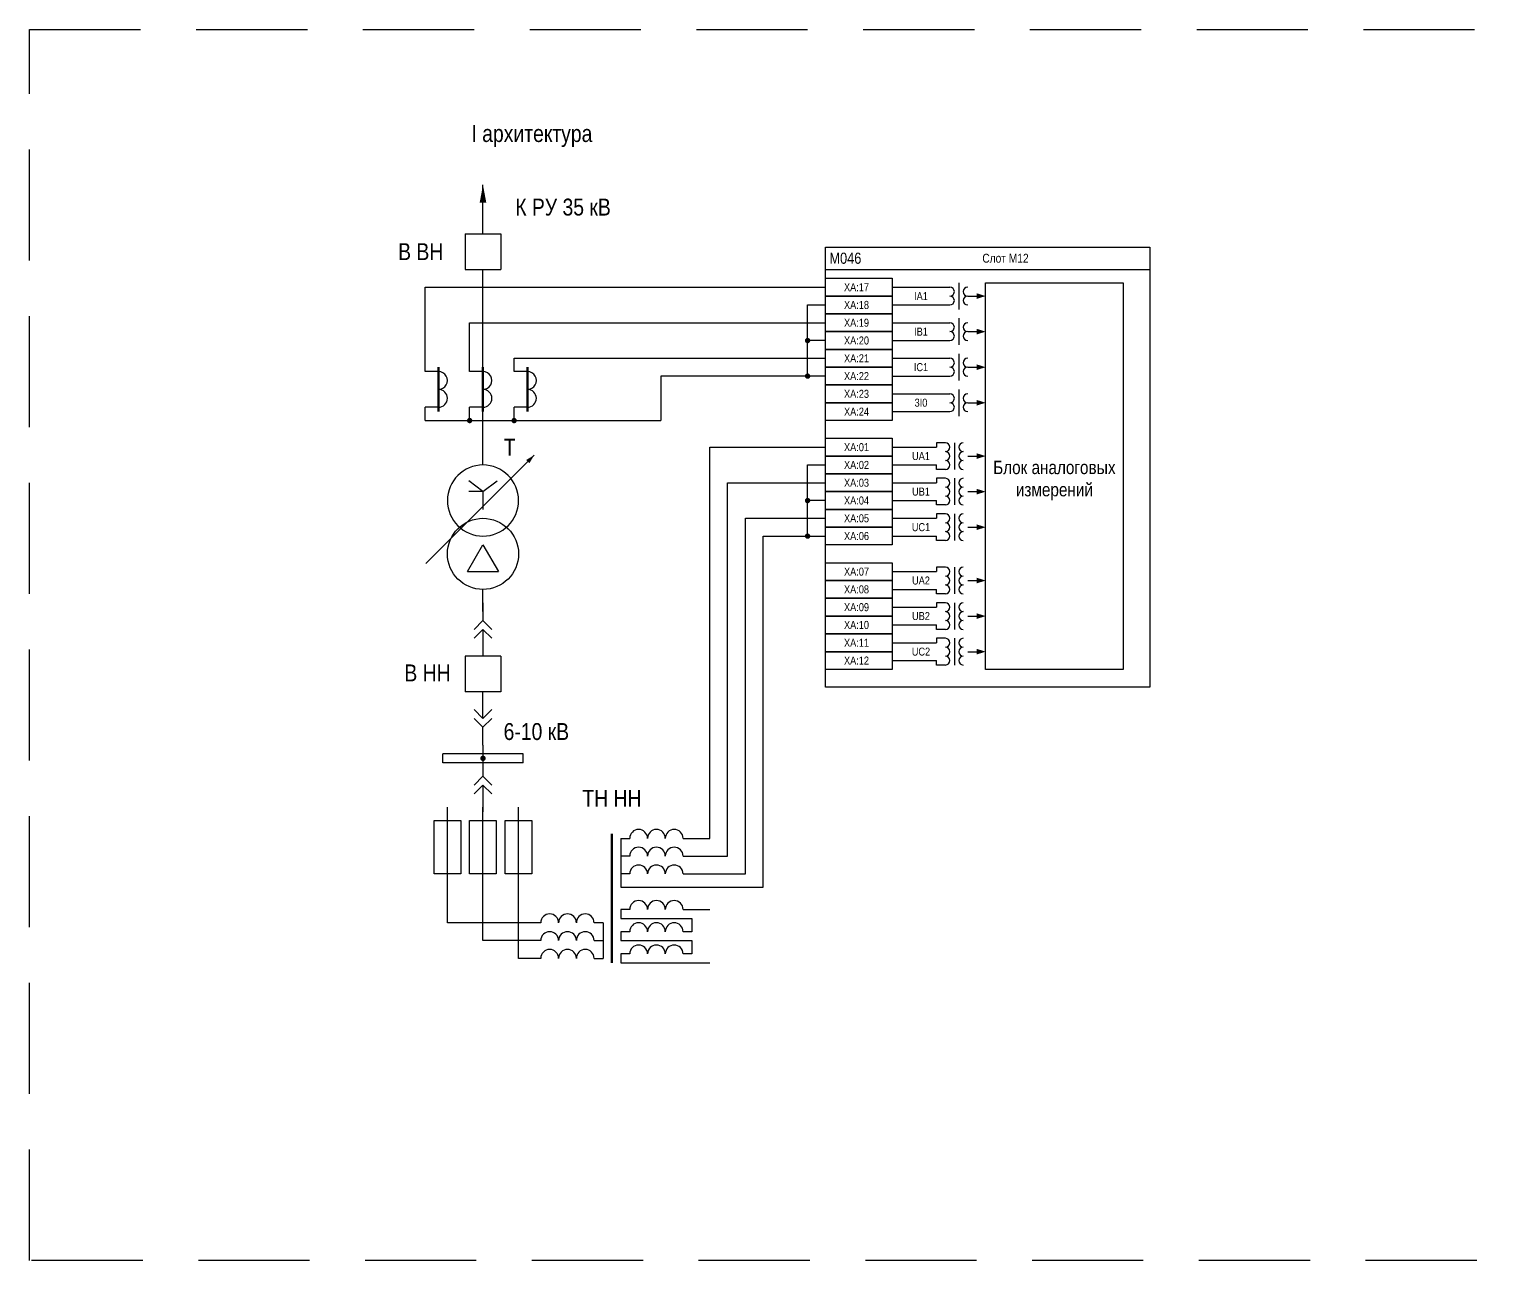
# Model space of a CAD drawing. Header units: millimetres. Extents: x 1657 to 8204, y -558 to 594.
# Drawn here: x 7541 to 7871.8, y -196 to 81 of the extents above; entities that cross this region are included whole.
import ezdxf
from ezdxf.enums import TextEntityAlignment as Align

# ---------------------------------------------------------------- set-up
doc = ezdxf.new("R2010")
doc.units = ezdxf.units.MM
doc.linetypes.add('штриховая2', pattern=[0.375, 0.25, -0.125])
for name, color, linetype, lineweight in [('_ОРЗ_0.3', 7, 'Continuous', 30), ('TEXT', 7, 'Continuous', 25), ('Толстая', 7, 'Continuous', 53), ('Тонкая', 7, 'Continuous', 13)]:
    doc.layers.add(name, color=color, linetype=linetype, lineweight=lineweight)
doc.layers.add('Основная', color=7, linetype='Continuous')
doc.styles.add('1.8_Gost_RD', font='ARIALN.TTF', dxfattribs={"height": 1.8})
doc.styles.add('2.5_Gost_RD', font='ARIALN.TTF', dxfattribs={"height": 2.5})
doc.styles.add('2.5_ISOCPEUR', font='isocpeur.ttf', dxfattribs={"width": 0.9, "height": 2.5})
doc.styles.add('Narrow', font='ARIALN.TTF')
doc.styles.add('Вывод', font='ARIALN.TTF', dxfattribs={"height": 2.5})
doc.styles.add('Компонент', font='ARIALN.TTF', dxfattribs={"height": 3.5})

# ---------------------------------------------------------------- blocks, each defined once
blk = doc.blocks.new('*U195')
at = {"layer": 'Основная', "ltscale": 0.25}
for p, q in [((2, 2), (0, 0)), ((0, 0), (2, -2))]:
    blk.add_line(p, q, dxfattribs=at)
blk = doc.blocks.new('*U228')
at = {"layer": 'Основная', "color": 0}
for p, q in [((0, 6), (0, 2)), ((0, 0), (0, -6))]:
    blk.add_line(p, q, dxfattribs=at)
at = {"ltscale": 0.25, "xscale": -1, "rotation": 90}
for p in [(0, 2), (0, 0)]:
    blk.add_blockref('*U195', p, dxfattribs=at)
at = {"layer": 'Основная'}
for tag, height, style, p in [('ОУ2', 3.5, 'Компонент', (-5, 6)), ('В2', 2.5, 'Вывод', (3, 6)), ('ОУ1', 3.5, 'Компонент', (-5, -6)), ('В1', 2.5, 'Вывод', (3, -6))]:
    blk.add_attdef(tag, text='', height=height, dxfattribs=dict(at, style=style)).set_placement(p, align=Align.MIDDLE_CENTER)
blk = doc.blocks.new('*U223')
at = {"layer": 'Основная'}
for p, q in [((0, 0), (-8, 0)), ((-8, -8), (-8, 0)), ((0, -8), (0, 0)), ((0, -8), (-8, -8))]:
    blk.add_line(p, q, dxfattribs=at)
at = {"layer": 'Основная', "style": '2.5_ISOCPEUR'}
blk.add_attdef('ОУ', text='', height=2.5, dxfattribs=at).set_placement((-15, -3), align=Align.MIDDLE_CENTER)
blk = doc.blocks.new('*U224')
at = {"layer": 'Основная', "color": 0}
for p, q in [((0, 0), (0, 6)), ((0, -6), (0, -2))]:
    blk.add_line(p, q, dxfattribs=at)
at = {"ltscale": 0.25, "rotation": 89.99999999999999}
for p in [(0, 0), (0, -2)]:
    blk.add_blockref('*U195', p, dxfattribs=at)
at = {"layer": 'Основная'}
for tag, height, style, p in [('ОУ1', 3.5, 'Компонент', (-5, 6)), ('В1', 2.5, 'Вывод', (3, 6)), ('ОУ2', 3.5, 'Компонент', (-5, -6)), ('В2', 2.5, 'Вывод', (3, -6))]:
    blk.add_attdef(tag, text='', height=height, dxfattribs=dict(at, style=style)).set_placement(p, align=Align.MIDDLE_CENTER)
blk = doc.blocks.new('*U225')
at = {"layer": 'Основная'}
for p, q in [((0, 0), (-8, 0)), ((-8, -8), (-8, 0)), ((0, -8), (0, 0)), ((0, -8), (-8, -8))]:
    blk.add_line(p, q, dxfattribs=at)
at = {"layer": 'Основная', "style": '2.5_ISOCPEUR'}
blk.add_attdef('ОУ', text='', height=2.5, dxfattribs=at).set_placement((-15, -3), align=Align.MIDDLE_CENTER)
blk = doc.blocks.new('*U226')
at = {"ltscale": 0.25}
for p, q in [((3, 7), (3, 4)), ((0, 4), (3, 4)), ((0, -4), (3, -4)), ((3, -4), (3, -7))]:
    blk.add_line(p, q, dxfattribs=at)
for centre, major_axis, start_param, end_param in [((0, 2), (0, -2), 3.141593, 6.283185), ((0, -2), (-2, 0), 4.712389, 7.853982)]:
    blk.add_ellipse(centre, major_axis=major_axis, ratio=1, start_param=start_param, end_param=end_param, dxfattribs=at)
at = {"layer": 'Основная', "color": 0, "lineweight": 50}
blk.add_line((0, -5), (0, 5), dxfattribs=at)
at = {"layer": 'Основная', "style": '2.5_ISOCPEUR'}
for tag, p in [('В1', (5, 6)), ('ОУ', (-6, 0)), ('В2', (5, -6))]:
    blk.add_attdef(tag, text='', height=2.5, dxfattribs=at).set_placement(p, align=Align.MIDDLE_CENTER)
blk = doc.blocks.new('*U227')
at = {"layer": 'Основная', "color": 0}
for p, q in [((0, 0), (18, 0)), ((0, -2), (0, 0)), ((18, -2), (18, 0)), ((0, -2), (18, -2))]:
    blk.add_line(p, q, dxfattribs=at)
at = {"layer": 'Основная', "style": '2.5_ISOCPEUR'}
blk.add_attdef('ОШ', text='', height=2.5, dxfattribs=at).set_placement((6, 4), align=Align.MIDDLE_CENTER)
blk = doc.blocks.new('*U221')
at = {"ltscale": 0.25}
for p, q in [((3, 7), (3, 4)), ((0, 4), (3, 4)), ((0, -4), (3, -4)), ((3, -4), (3, -7))]:
    blk.add_line(p, q, dxfattribs=at)
for centre, major_axis, start_param, end_param in [((0, 2), (0, -2), 3.141593, 6.283185), ((0, -2), (-2, 0), 4.712389, 7.853982)]:
    blk.add_ellipse(centre, major_axis=major_axis, ratio=1, start_param=start_param, end_param=end_param, dxfattribs=at)
at = {"layer": 'Основная', "color": 0, "lineweight": 50}
blk.add_line((0, -5), (0, 5), dxfattribs=at)
at = {"layer": 'Основная', "style": '2.5_ISOCPEUR'}
for tag, p in [('В1', (5, 6)), ('ОУ', (-6, 0)), ('В2', (5, -6))]:
    blk.add_attdef(tag, text='', height=2.5, dxfattribs=at).set_placement(p, align=Align.MIDDLE_CENTER)
blk = doc.blocks.new('*U222')
at = {"ltscale": 0.25}
for p, q in [((3, 7), (3, 4)), ((0, 4), (3, 4)), ((0, -4), (3, -4)), ((3, -4), (3, -7))]:
    blk.add_line(p, q, dxfattribs=at)
for centre, major_axis, start_param, end_param in [((0, 2), (0, -2), 3.141593, 6.283185), ((0, -2), (-2, 0), 4.712389, 7.853982)]:
    blk.add_ellipse(centre, major_axis=major_axis, ratio=1, start_param=start_param, end_param=end_param, dxfattribs=at)
at = {"layer": 'Основная', "color": 0, "lineweight": 50}
blk.add_line((0, -5), (0, 5), dxfattribs=at)
at = {"layer": 'Основная', "style": '2.5_ISOCPEUR'}
for tag, p in [('В1', (5, 6)), ('ОУ', (-6, 0)), ('В2', (5, -6))]:
    blk.add_attdef(tag, text='', height=2.5, dxfattribs=at).set_placement(p, align=Align.MIDDLE_CENTER)
blk = doc.blocks.new('*U111')
at = {"ltscale": 0.25}
blk.add_line((0, 0), (3, 0), dxfattribs=at)
blk.add_lwpolyline([(2, 0, 1.3, 0, 0), (4, 0, 0, 0, 0)], format="xyseb", dxfattribs=at)
blk = doc.blocks.new('*U219')
at = {"ltscale": 0.35}
for centre in [(-4, 0), (0, 0), (4, 0)]:
    blk.add_arc(centre, 2, 0, 180, dxfattribs=at)
for tag, height, style, p in [('ОУ', 3.5, 'Компонент', (0, 8)), ('В1', 2.5, 'Вывод', (-6, -2)), ('В2', 2.5, 'Вывод', (6, -2))]:
    blk.add_attdef(tag, text='', height=height, dxfattribs=dict(at, style=style)).set_placement(p, align=Align.MIDDLE_CENTER)
blk = doc.blocks.new('*U220')
at = {"ltscale": 0.35}
for centre in [(-4, 0), (0, 0), (4, 0)]:
    blk.add_arc(centre, 2, 0, 180, dxfattribs=at)
for tag, height, style, p in [('ОУ', 3.5, 'Компонент', (0, 8)), ('В1', 2.5, 'Вывод', (-6, -2)), ('В2', 2.5, 'Вывод', (6, -2))]:
    blk.add_attdef(tag, text='', height=height, dxfattribs=dict(at, style=style)).set_placement(p, align=Align.MIDDLE_CENTER)
blk = doc.blocks.new('*U214')
at = {"ltscale": 0.35}
for centre in [(-4, 0), (0, 0), (4, 0)]:
    blk.add_arc(centre, 2, 0, 180, dxfattribs=at)
for tag, height, style, p in [('ОУ', 3.5, 'Компонент', (0, 8)), ('В1', 2.5, 'Вывод', (-6, -2)), ('В2', 2.5, 'Вывод', (6, -2))]:
    blk.add_attdef(tag, text='', height=height, dxfattribs=dict(at, style=style)).set_placement(p, align=Align.MIDDLE_CENTER)
blk = doc.blocks.new('*U215')
at = {"ltscale": 0.35}
for centre in [(-4, 0), (0, 0), (4, 0)]:
    blk.add_arc(centre, 2, 0, 180, dxfattribs=at)
for tag, height, style, p in [('ОУ', 3.5, 'Компонент', (0, 8)), ('В1', 2.5, 'Вывод', (-6, -2)), ('В2', 2.5, 'Вывод', (6, -2))]:
    blk.add_attdef(tag, text='', height=height, dxfattribs=dict(at, style=style)).set_placement(p, align=Align.MIDDLE_CENTER)
blk = doc.blocks.new('*U216')
at = {"ltscale": 0.35}
for centre in [(-4, 0), (0, 0), (4, 0)]:
    blk.add_arc(centre, 2, 0, 180, dxfattribs=at)
for tag, height, style, p in [('ОУ', 3.5, 'Компонент', (0, 8)), ('В1', 2.5, 'Вывод', (-6, -2)), ('В2', 2.5, 'Вывод', (6, -2))]:
    blk.add_attdef(tag, text='', height=height, dxfattribs=dict(at, style=style)).set_placement(p, align=Align.MIDDLE_CENTER)
blk = doc.blocks.new('*U217')
at = {"ltscale": 0.35}
for centre in [(-4, 0), (0, 0), (4, 0)]:
    blk.add_arc(centre, 2, 0, 180, dxfattribs=at)
for tag, height, style, p in [('ОУ', 3.5, 'Компонент', (0, 8)), ('В1', 2.5, 'Вывод', (-6, -2)), ('В2', 2.5, 'Вывод', (6, -2))]:
    blk.add_attdef(tag, text='', height=height, dxfattribs=dict(at, style=style)).set_placement(p, align=Align.MIDDLE_CENTER)
blk = doc.blocks.new('*U218')
at = {"ltscale": 0.35}
for centre in [(-4, 0), (0, 0), (4, 0)]:
    blk.add_arc(centre, 2, 0, 180, dxfattribs=at)
for tag, height, style, p in [('ОУ', 3.5, 'Компонент', (0, 8)), ('В1', 2.5, 'Вывод', (-6, -2)), ('В2', 2.5, 'Вывод', (6, -2))]:
    blk.add_attdef(tag, text='', height=height, dxfattribs=dict(at, style=style)).set_placement(p, align=Align.MIDDLE_CENTER)
blk = doc.blocks.new('*U211')
at = {"ltscale": 0.35}
for centre in [(-4, 0), (0, 0), (4, 0)]:
    blk.add_arc(centre, 2, 0, 180, dxfattribs=at)
for tag, height, style, p in [('ОУ', 3.5, 'Компонент', (0, 8)), ('В1', 2.5, 'Вывод', (-6, -2)), ('В2', 2.5, 'Вывод', (6, -2))]:
    blk.add_attdef(tag, text='', height=height, dxfattribs=dict(at, style=style)).set_placement(p, align=Align.MIDDLE_CENTER)
blk = doc.blocks.new('*U212')
at = {"ltscale": 0.35}
for centre in [(-4, 0), (0, 0), (4, 0)]:
    blk.add_arc(centre, 2, 0, 180, dxfattribs=at)
for tag, height, style, p in [('ОУ', 3.5, 'Компонент', (0, 8)), ('В1', 2.5, 'Вывод', (-6, -2)), ('В2', 2.5, 'Вывод', (6, -2))]:
    blk.add_attdef(tag, text='', height=height, dxfattribs=dict(at, style=style)).set_placement(p, align=Align.MIDDLE_CENTER)
blk = doc.blocks.new('*U213')
at = {"layer": 'Основная', "color": 0}
for p, q in [((0, 0), (0, 6)), ((0, -6), (0, -2))]:
    blk.add_line(p, q, dxfattribs=at)
at = {"ltscale": 0.25, "rotation": 89.99999999999999}
for p in [(0, 0), (0, -2)]:
    blk.add_blockref('*U195', p, dxfattribs=at)
at = {"layer": 'Основная'}
for tag, height, style, p in [('ОУ1', 3.5, 'Компонент', (-5, 6)), ('В1', 2.5, 'Вывод', (3, 6)), ('ОУ2', 3.5, 'Компонент', (-5, -6)), ('В2', 2.5, 'Вывод', (3, -6))]:
    blk.add_attdef(tag, text='', height=height, dxfattribs=dict(at, style=style)).set_placement(p, align=Align.MIDDLE_CENTER)
blk = doc.blocks.new('*U194')
at = {"ltscale": 0.25}
for p, q in [((-3.46, -4), (0, 2)), ((0, 2), (3.46, -4)), ((-3.46, -4), (3.46, -4))]:
    blk.add_line(p, q, dxfattribs=at)
blk.add_circle((0, 0), 8, dxfattribs=at)
at = {"layer": 'Основная', "style": 'Компонент'}
blk.add_attdef('ОУ', text='', height=3.5, dxfattribs=at).set_placement((17, 0), align=Align.MIDDLE_CENTER)
blk = doc.blocks.new('*U196')
at = {"ltscale": 0.25}
for p, q in [((0, 0), (-20, 0)), ((14.44, 0), (0, 0))]:
    blk.add_line(p, q, dxfattribs=at)
blk.add_lwpolyline([(-18, 0, 1, 0, 0), (-20, 0, 0, 0, 0)], format="xyseb", dxfattribs=at)
at = {"layer": 'Основная', "style": '2.5_ISOCPEUR'}
blk.add_attdef('ОС', text='', height=2.5, dxfattribs=at).set_placement((3, 2), align=Align.MIDDLE_CENTER)
blk = doc.blocks.new('*U193')
at = {"ltscale": 0.25}
for q in [(-3.2, 4.4), (3.2, 4.4), (0, -2), (3.21, 2)]:
    blk.add_line((0, 2), q, dxfattribs=at)
blk.add_circle((0, 0), 8, dxfattribs=at)
at = {"layer": 'Основная', "style": 'Компонент'}
blk.add_attdef('ОУ', text='', height=3.5, dxfattribs=at).set_placement((-17, 0), align=Align.MIDDLE_CENTER)

msp = doc.modelspace()

# ---------------------------------------------------------------- linework, layer by layer
for p, q in [((7643, 35), (7643, 46)), ((7650, 7), (7720, 7))]:
    msp.add_line(p, q)
at = {"ltscale": 100}
for p, q in [((7750, 24), (7750, 18)), ((7630, 7), (7630, 23)), ((7630, 23), (7720, 23)), ((7735, 23), (7748, 23)), ((7716, 3), (7716, 19)), ((7716, 19), (7720, 19)), ((7735, 19), (7748, 19)), ((7640, 7), (7640, 15)), ((7640, 15), (7720, 15)), ((7735, 15), (7748, 15)), ((7750, 16), (7750, 10)), ((7720, 11), (7716, 11)), ((7735, 11), (7748, 11)), ((7735, 7), (7748, 7)), ((7750, 8), (7750, 2)), ((7720, 3), (7683, 3)), ((7683, 3), (7683, -7)), ((7735, 3), (7748, 3)), ((7750, 0), (7750, -6)), ((7735, -1), (7748, -1)), ((7735, -5), (7748, -5)), ((7630, -7), (7650, -7)), ((7650, -7), (7683, -7)), ((7735, -13), (7745, -13)), ((7747, -12), (7745, -12)), ((7745, -12), (7745, -13)), ((7749, -12), (7749, -18)), ((7716, -33), (7716, -17)), ((7716, -17), (7720, -17)), ((7735, -17), (7745, -17)), ((7745, -18), (7745, -17)), ((7747, -18), (7745, -18)), ((7735, -21), (7745, -21)), ((7747, -20), (7745, -20)), ((7745, -20), (7745, -21)), ((7749, -20), (7749, -26)), ((7720, -25), (7716, -25)), ((7735, -25), (7745, -25)), ((7745, -26), (7745, -25)), ((7747, -26), (7745, -26)), ((7735, -29), (7745, -29)), ((7747, -28), (7745, -28)), ((7745, -28), (7745, -29)), ((7749, -28), (7749, -34)), ((7735, -33), (7745, -33)), ((7745, -34), (7745, -33)), ((7747, -34), (7745, -34)), ((7735, -41), (7745, -41)), ((7747, -40), (7745, -40)), ((7745, -40), (7745, -41)), ((7749, -40), (7749, -46)), ((7643, -48), (7643, -45)), ((7735, -45), (7745, -45)), ((7745, -46), (7745, -45)), ((7747, -46), (7745, -46)), ((7735, -49), (7745, -49)), ((7747, -48), (7745, -48)), ((7745, -48), (7745, -49)), ((7749, -48), (7749, -54)), ((7735, -53), (7745, -53)), ((7745, -54), (7745, -53)), ((7747, -54), (7745, -54)), ((7747, -56), (7745, -56)), ((7745, -56), (7745, -57)), ((7749, -56), (7749, -62)), ((7735, -57), (7745, -57)), ((7735, -61), (7745, -61)), ((7745, -62), (7745, -61)), ((7747, -62), (7745, -62)), ((7674, -101), (7676, -101)), ((7676, -105), (7674, -105)), ((7676, -109), (7674, -109)), ((7676, -117), (7674, -117)), ((7674, -117), (7674, -119)), ((7674, -119), (7690, -119)), ((7688, -117), (7694, -117)), ((7690, -119), (7690, -122)), ((7670, -120), (7668, -120)), ((7670, -120), (7670, -128)), ((7675, -122), (7674, -122)), ((7674, -122), (7674, -124)), ((7676, -122), (7675, -122)), ((7690, -122), (7688, -122)), ((7668, -124), (7670, -124)), ((7674, -124), (7690, -124)), ((7690, -124), (7690, -127)), ((7668, -128), (7670, -128)), ((7676, -127), (7674, -127)), ((7674, -127), (7674, -129)), ((7690, -127), (7688, -127))]:
    msp.add_line(p, q, dxfattribs=at)
at = {"linetype": 'штриховая2', "ltscale": 100}
msp.add_lwpolyline([(7541, 81), (8204, 81), (8204, -196), (7541, -196)], close=True, dxfattribs=at)
for points in [[(7643, -17), (7643, 27)], [(7643, -50), (7643, -48)], [(7643, -80), (7643, -83)], [(7635, -113), (7635, -94)], [(7643, -113), (7643, -94)], [(7651, -113), (7651, -94)]]:
    msp.add_lwpolyline(points)
at = {"ltscale": 100}
for points in [[(7720, 27), (7793, 27)], [(7688, -101), (7694, -101), (7694, -13), (7720, -13)], [(7688, -105), (7698, -105), (7698, -21), (7720, -21)], [(7688, -109), (7702, -109), (7702, -29), (7720, -29)], [(7674, -101), (7674, -112), (7706, -112), (7706, -33), (7720, -33)], [(7656, -124), (7643, -124), (7643, -111)], [(7656, -128), (7651, -128), (7651, -111)], [(7656, -120), (7635, -120), (7635, -113)], [(7674, -129), (7694, -129)]]:
    msp.add_lwpolyline(points, dxfattribs=at)
for points in [[(7720, 25), (7735, 25), (7735, 21), (7720, 21)], [(7756, 24), (7787, 24), (7787, -63), (7756, -63)], [(7720, 21), (7735, 21), (7735, 17), (7720, 17)], [(7720, 17), (7735, 17), (7735, 13), (7720, 13)], [(7720, 13), (7735, 13), (7735, 9), (7720, 9)], [(7720, 9), (7735, 9), (7735, 5), (7720, 5)], [(7720, 5), (7735, 5), (7735, 1), (7720, 1)], [(7720, 1), (7735, 1), (7735, -3), (7720, -3)], [(7720, -3), (7735, -3), (7735, -7), (7720, -7)], [(7720, -11), (7735, -11), (7735, -15), (7720, -15)], [(7720, -15), (7735, -15), (7735, -19), (7720, -19)], [(7720, -19), (7735, -19), (7735, -23), (7720, -23)], [(7720, -23), (7735, -23), (7735, -27), (7720, -27)], [(7720, -27), (7735, -27), (7735, -31), (7720, -31)], [(7720, -31), (7735, -31), (7735, -35), (7720, -35)], [(7720, -39), (7735, -39), (7735, -43), (7720, -43)], [(7720, -43), (7735, -43), (7735, -47), (7720, -47)], [(7720, -47), (7735, -47), (7735, -51), (7720, -51)], [(7720, -51), (7735, -51), (7735, -55), (7720, -55)], [(7720, -55), (7735, -55), (7735, -59), (7720, -59)], [(7720, -59), (7735, -59), (7735, -63), (7720, -63)]]:
    msp.add_lwpolyline(points, close=True, dxfattribs=at)
at = {"ltscale": 0.25, "const_width": 0.6}
for points in [[(7715.7, 11, -1), (7716.3, 11, -1)], [(7715.7, 10.99, 1), (7716.3, 10.99, 1)], [(7715.7, 3, -1), (7716.3, 3, -1)], [(7715.7, 2.99, 1), (7716.3, 2.99, 1)], [(7639.7, -7, -1), (7640.3, -7, -1)], [(7639.7, -7.01, 1), (7640.3, -7.01, 1)], [(7649.7, -7, -1), (7650.3, -7, -1)], [(7649.7, -7.01, 1), (7650.3, -7.01, 1)], [(7715.7, -25, -1), (7716.3, -25, -1)], [(7715.7, -25.01, 1), (7716.3, -25.01, 1)], [(7715.7, -33, -1), (7716.3, -33, -1)], [(7715.7, -33.01, 1), (7716.3, -33.01, 1)], [(7642.7, -83, -1), (7643.3, -83, -1)], [(7642.7, -83.01, 1), (7643.3, -83.01, 1)]]:
    msp.add_lwpolyline(points, format="xyb", close=True, dxfattribs=at)
for points in [[(7632, -97), (7638, -97), (7638, -109), (7632, -109)], [(7640, -97), (7646, -97), (7646, -109), (7640, -109)], [(7648, -97), (7654, -97), (7654, -109), (7648, -109)]]:
    msp.add_lwpolyline(points, close=True)
at = {"ltscale": 100}
for centre, start, end in [((7748, 22), 270, 90), ((7748, 20), 270, 90), ((7752, 22), 90, 270), ((7752, 20), 90, 270), ((7748, 14), 270, 90), ((7752, 14), 90, 270), ((7748, 12), 270, 90), ((7752, 12), 90, 270), ((7748, 6), 270, 90), ((7752, 6), 90, 270), ((7748, 4), 270, 90), ((7752, 4), 90, 270), ((7748, -2), 270, 90), ((7748, -4), 270, 90), ((7752, -2), 90, 270), ((7752, -4), 90, 270), ((7747, -13), 270, 90), ((7751, -13), 90, 270), ((7747, -15), 270, 90), ((7747, -17), 270, 90), ((7751, -15), 90, 270), ((7751, -17), 90, 270), ((7747, -21), 270, 90), ((7747, -23), 270, 90), ((7751, -21), 90, 270), ((7751, -23), 90, 270), ((7747, -25), 270, 90), ((7751, -25), 90, 270), ((7747, -29), 270, 90), ((7751, -29), 90, 270), ((7747, -31), 270, 90), ((7747, -33), 270, 90), ((7751, -31), 90, 270), ((7751, -33), 90, 270), ((7747, -41), 270, 90), ((7747, -43), 270, 90), ((7751, -41), 90, 270), ((7751, -43), 90, 270), ((7747, -45), 270, 90), ((7751, -45), 90, 270), ((7747, -49), 270, 90), ((7751, -49), 90, 270), ((7747, -51), 270, 90), ((7747, -53), 270, 90), ((7751, -51), 90, 270), ((7751, -53), 90, 270), ((7747, -57), 270, 90), ((7751, -57), 90, 270), ((7747, -59), 270, 90), ((7751, -59), 90, 270), ((7747, -61), 270, 90), ((7751, -61), 90, 270)]:
    msp.add_arc(centre, 1, start, end, dxfattribs=at)
at = {"layer": '_ОРЗ_0.3', "ltscale": 100}
msp.add_lwpolyline([(7720, 32), (7793, 32), (7793, -67), (7720, -67)], close=True, dxfattribs=at)
at = {"layer": 'Толстая', "ltscale": 100}
msp.add_line((7672, -100), (7672, -129), dxfattribs=at)
at = {"layer": 'Тонкая', "ltscale": 0.3}
msp.add_lwpolyline([(7643, 46, 0, 1.5, 0), (7643, 42, 0, 0, 0)], format="xyseb", dxfattribs=at)

# ---------------------------------------------------------------- block references
at = {"ltscale": 0.35, "rotation": 180}
msp.add_blockref('*U225', (7639, 27), dxfattribs=at)
at = {"ltscale": 0.35}
for name, p in [('*U111', (7752, 21)), ('*U111', (7752, 13)), ('*U111', (7752, 5)), ('*U111', (7752, -3)), ('*U111', (7752, -15)), ('*U111', (7752, -23)), ('*U194', (7643, -37)), ('*U111', (7752, -31)), ('*U111', (7752, -43)), ('*U111', (7752, -51)), ('*U111', (7752, -59)), ('*U219', (7682, -101)), ('*U220', (7682, -105)), ('*U214', (7682, -109)), ('*U218', (7682, -117)), ('*U215', (7662, -120)), ('*U216', (7662, -124)), ('*U211', (7682, -122)), ('*U212', (7682, -127)), ('*U217', (7662, -128))]:
    msp.add_blockref(name, p, dxfattribs=at)
at = {"ltscale": 0.25}
for name, p, rotation in [('*U221', (7633, 0), 180), ('*U226', (7643, 0), 180), ('*U222', (7653, 0), 180), ('*U196', (7640.36, -28.95), 224.9999999999999)]:
    msp.add_blockref(name, p, dxfattribs=dict(at, rotation=rotation))
at = {"ltscale": 0.35, "xscale": -1}
msp.add_blockref('*U193', (7643, -25), dxfattribs=at)
at = {"ltscale": 0.25, "xscale": -1, "rotation": 180}
for name, p in [('*U224', (7643, -54)), ('*U223', (7647, -68)), ('*U228', (7643, -74)), ('*U213', (7643, -89))]:
    msp.add_blockref(name, p, dxfattribs=at)
at = {"ltscale": 0.25, "xscale": -1}
msp.add_blockref('*U227', (7652, -82.01), dxfattribs=at)

# ---------------------------------------------------------------- texts
at = {"char_height": 3.8, "width": 53.3807, "attachment_point": 5, "style": 'Narrow'}
for s, insert in [('\\pxi-3,l3,t3;I архитектура', (7654, 57)), ('\\pxi-3,l3,t3;К РУ 35 кВ', (7661, 41)), ('\\pxi-3,l3,t3;В ВН', (7629, 31)), ('\\pxi-3,l3,t3;Т', (7649, -13)), ('\\pxi-3,l3,t3;В НН', (7630.52, -63.78)), ('\\pxi-3,l3,t3;6-10 кВ', (7655, -77)), ('\\pxi-3,l3,t3;ТН НН', (7672, -92))]:
    msp.add_mtext(s, dxfattribs=dict(at, insert=insert))
at = {"ltscale": 100, "attachment_point": 5}
for s, insert, char_height, width, style in [('М046', (7724.5, 29.5), 2.5, 11, '2.5_Gost_RD'), ('Слот М12', (7760.5, 29.5), 2, 81, '1.8_Gost_RD'), ('XA:17', (7727, 23), 1.8, 10, '1.8_Gost_RD'), ('XA:18', (7727, 19), 1.8, 10, '1.8_Gost_RD'), ('IA1', (7741.5, 21), 1.8, 15, '1.8_Gost_RD'), ('XA:19', (7727, 15), 1.8, 10, '1.8_Gost_RD'), ('IВ1', (7741.5, 13), 1.8, 15, '1.8_Gost_RD'), ('XA:20', (7727, 11), 1.8, 10, '1.8_Gost_RD'), ('XA:21', (7727, 7), 1.8, 10, '1.8_Gost_RD'), ('XA:22', (7727, 3), 1.8, 10, '1.8_Gost_RD'), ('IC1', (7741.5, 5), 1.8, 15, '1.8_Gost_RD'), ('XA:23', (7727, -1), 1.8, 10, '1.8_Gost_RD'), ('3I0', (7741.5, -3), 1.8, 15, '1.8_Gost_RD'), ('XA:24', (7727, -5), 1.8, 10, '1.8_Gost_RD'), ('XA:01', (7727, -13), 1.8, 10, '1.8_Gost_RD'), ('XA:02', (7727, -17), 1.8, 10, '1.8_Gost_RD'), ('UA1', (7741.5, -15), 1.8, 15, '1.8_Gost_RD'), ('XA:03', (7727, -21), 1.8, 10, '1.8_Gost_RD'), ('UB1', (7741.5, -23), 1.8, 15, '1.8_Gost_RD'), ('XA:04', (7727, -25), 1.8, 10, '1.8_Gost_RD'), ('XA:05', (7727, -29), 1.8, 10, '1.8_Gost_RD'), ('XA:06', (7727, -33), 1.8, 10, '1.8_Gost_RD'), ('UC1', (7741.5, -31), 1.8, 15, '1.8_Gost_RD'), ('XA:07', (7727, -41), 1.8, 10, '1.8_Gost_RD'), ('UA2', (7741.5, -43), 1.8, 15, '1.8_Gost_RD'), ('XA:08', (7727, -45), 1.8, 10, '1.8_Gost_RD'), ('XA:09', (7727, -49), 1.8, 10, '1.8_Gost_RD'), ('XA:10', (7727, -53), 1.8, 10, '1.8_Gost_RD'), ('UB2', (7741.5, -51), 1.8, 15, '1.8_Gost_RD'), ('XA:11', (7727, -57), 1.8, 10, '1.8_Gost_RD'), ('UC2', (7741.5, -59), 1.8, 15, '1.8_Gost_RD'), ('XA:12', (7727, -61), 1.8, 10, '1.8_Gost_RD')]:
    msp.add_mtext(s, dxfattribs=dict(at, insert=insert, char_height=char_height, width=width, style=style))
at = {"layer": 'TEXT', "ltscale": 100, "insert": (7771.5, -20.5), "char_height": 3, "width": 31, "attachment_point": 5, "style": '2.5_Gost_RD'}
msp.add_mtext('Блок аналоговых измерений', dxfattribs=at)

doc.saveas('drawing.dxf')
